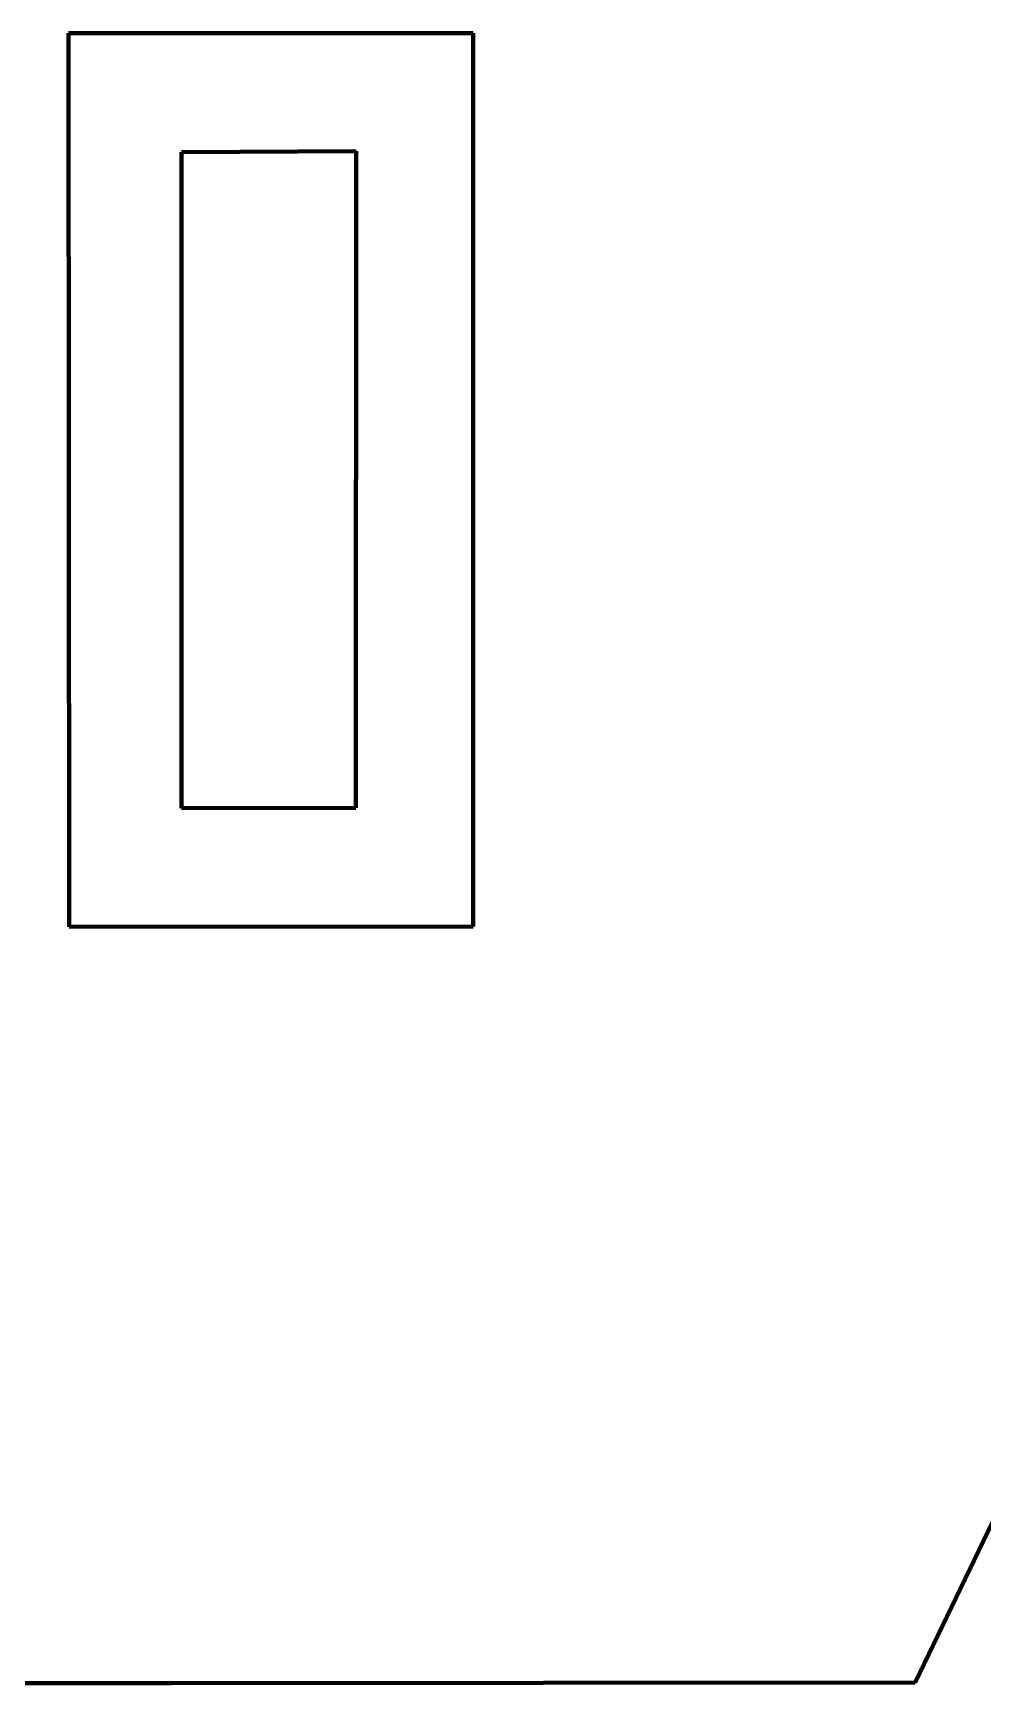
# Model space of a CAD drawing. Header units: millimetres. Extents: x 0 to 10.2, y 0 to 7.
# Drawn here: x 1.662 to 2.647, y 3.919 to 5.631 of the extents above; entities that cross this region are included whole.
import ezdxf

# ---------------------------------------------------------------- set-up
doc = ezdxf.new("R2010")
doc.units = ezdxf.units.MM
doc.layers.add('color#030303ff', color=7, linetype='CONTINUOUS', lineweight=100)
doc.layers.add('color#ffffffff', color=7, linetype='CONTINUOUS', lineweight=100)

msp = doc.modelspace()

# ---------------------------------------------------------------- linework, layer by layer
at = {"layer": 'color#030303ff'}
for p, q in [((1.6992, 4.704), (1.6984, 5.6314)), ((1.6984, 5.6314), (2.1181, 5.6311)), ((2.1181, 5.6311), (2.1181, 4.7042)), ((1.8156, 5.5077), (1.8155, 4.8272)), ((1.9968, 5.5088), (1.8156, 5.5077)), ((1.9965, 4.8273), (1.9968, 5.5088)), ((1.8155, 4.8272), (1.9965, 4.8273)), ((2.1181, 4.7042), (1.6992, 4.704)), ((2.5766, 3.9196), (2.7729, 4.3267)), ((1.236, 3.9192), (1.8053, 3.9192)), ((1.8053, 3.9192), (2.5766, 3.9196))]:
    msp.add_line(p, q, dxfattribs=at)
at = {"layer": 'color#ffffffff'}
for p, q in [((2.1181, 5.6311), (1.6984, 5.6314)), ((1.6984, 5.6314), (1.6992, 4.704)), ((2.1181, 4.7042), (2.1181, 5.6311)), ((1.8155, 4.8272), (1.8156, 5.5077)), ((1.8156, 5.5077), (1.9968, 5.5088)), ((1.9968, 5.5088), (1.9965, 4.8273)), ((1.9965, 4.8273), (1.8155, 4.8272)), ((1.6992, 4.704), (2.1181, 4.7042)), ((2.7729, 4.3267), (2.5766, 3.9196)), ((1.8053, 3.9192), (1.236, 3.9192)), ((2.5766, 3.9196), (1.8053, 3.9192))]:
    msp.add_line(p, q, dxfattribs=at)

doc.saveas('drawing.dxf')
